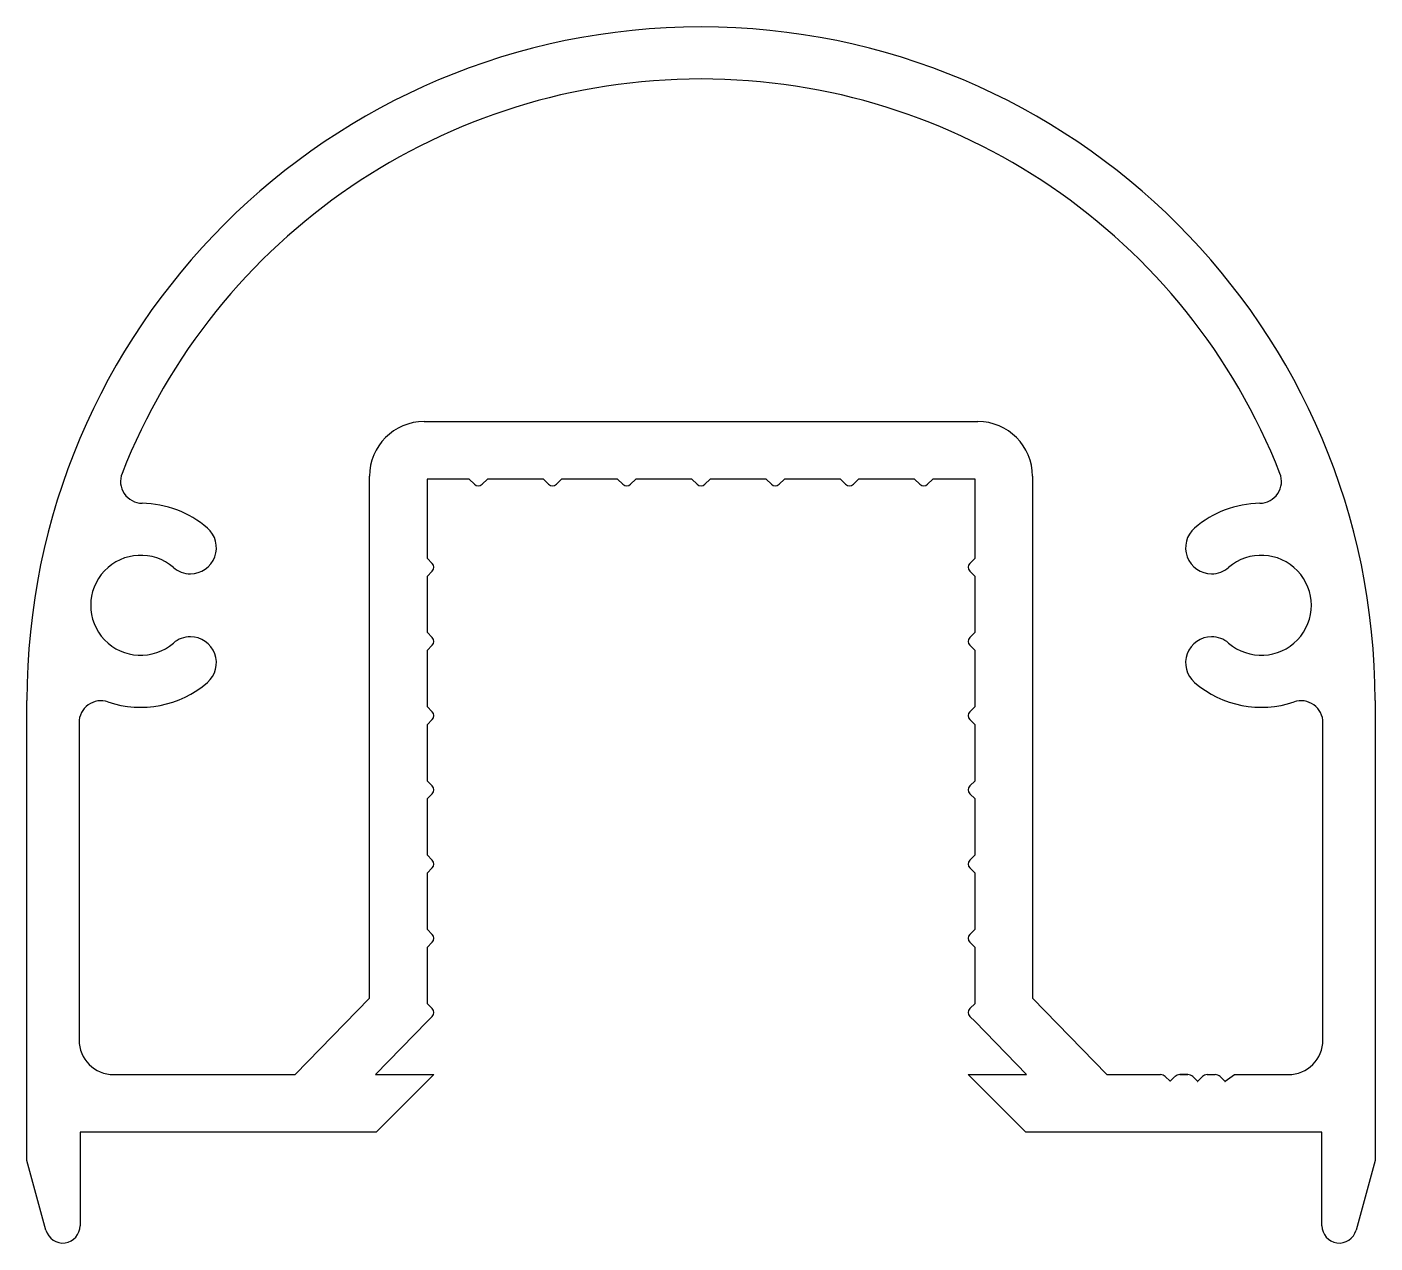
# Model space of a CAD drawing. Extents: x -24.5 to 24.7, y 3.2 to 47.7.
import ezdxf

# ---------------------------------------------------------------- set-up
doc = ezdxf.new("R2010")
doc.units = 0
doc.layers.get('0').update_dxf_attribs({"linetype": 'CONTINUOUS'})

msp = doc.modelspace()

# ---------------------------------------------------------------- linework, layer by layer
for p, q in [((-10.033, 33.242), (10.167, 33.242)), ((-12.033, 12.182), (-12.033, 31.242)), ((-8.396, 31.142), (-9.933, 31.142)), ((-9.933, 31.142), (-9.933, 28.255)), ((-8.205, 30.951), (-8.396, 31.142)), ((-7.73, 31.142), (-7.922, 30.951)), ((-5.686, 31.142), (-7.73, 31.142)), ((-5.495, 30.951), (-5.686, 31.142)), ((-5.02, 31.142), (-5.212, 30.951)), ((-2.976, 31.142), (-5.02, 31.142)), ((-2.785, 30.951), (-2.976, 31.142)), ((-2.31, 31.142), (-2.502, 30.951)), ((-0.266, 31.142), (-2.31, 31.142)), ((-0.075, 30.951), (-0.266, 31.142)), ((0.4, 31.142), (0.208, 30.951)), ((2.444, 31.142), (0.4, 31.142)), ((2.635, 30.951), (2.444, 31.142)), ((3.11, 31.142), (2.918, 30.951)), ((5.154, 31.142), (3.11, 31.142)), ((5.345, 30.951), (5.154, 31.142)), ((5.82, 31.142), (5.628, 30.951)), ((7.864, 31.142), (5.82, 31.142)), ((8.055, 30.951), (7.864, 31.142)), ((8.53, 31.142), (8.338, 30.951)), ((10.067, 31.142), (8.53, 31.142)), ((10.067, 28.255), (10.067, 31.142)), ((12.167, 31.242), (12.167, 12.182)), ((-9.933, 28.255), (-9.742, 28.063)), ((9.875, 28.063), (10.067, 28.255)), ((-9.742, 27.781), (-9.933, 27.589)), ((-9.933, 27.589), (-9.933, 25.545)), ((10.067, 27.589), (9.875, 27.781)), ((10.067, 25.545), (10.067, 27.589)), ((-9.933, 25.545), (-9.742, 25.353)), ((9.875, 25.353), (10.067, 25.545)), ((-9.742, 25.071), (-9.933, 24.879)), ((-9.933, 24.879), (-9.933, 22.835)), ((10.067, 24.879), (9.875, 25.071)), ((10.067, 22.835), (10.067, 24.879)), ((-24.533, 6.253), (-24.533, 23.052)), ((-9.933, 22.835), (-9.742, 22.643)), ((9.875, 22.643), (10.067, 22.835)), ((24.667, 23.052), (24.667, 6.253)), ((-22.633, 22.246), (-22.633, 10.662)), ((-9.742, 22.361), (-9.933, 22.169)), ((-9.933, 22.169), (-9.933, 20.125)), ((10.067, 22.169), (9.875, 22.361)), ((10.067, 20.125), (10.067, 22.169)), ((22.767, 10.662), (22.767, 22.246)), ((-9.933, 20.125), (-9.742, 19.933)), ((9.875, 19.933), (10.067, 20.125)), ((-9.742, 19.651), (-9.933, 19.459)), ((-9.933, 19.459), (-9.933, 17.415)), ((10.067, 19.459), (9.875, 19.651)), ((10.067, 17.415), (10.067, 19.459)), ((-9.933, 17.415), (-9.742, 17.223)), ((9.875, 17.223), (10.067, 17.415)), ((-9.742, 16.941), (-9.933, 16.749)), ((-9.933, 16.749), (-9.933, 14.705)), ((10.067, 16.749), (9.875, 16.941)), ((10.067, 14.705), (10.067, 16.749)), ((-9.933, 14.705), (-9.742, 14.513)), ((9.875, 14.513), (10.067, 14.705)), ((-9.742, 14.231), (-9.933, 14.039)), ((-9.933, 14.039), (-9.933, 11.995)), ((10.067, 14.039), (9.875, 14.231)), ((10.067, 11.995), (10.067, 14.039)), ((-14.748, 9.392), (-12.033, 12.182)), ((-9.933, 11.995), (-9.742, 11.803)), ((9.875, 11.803), (10.067, 11.995)), ((12.167, 12.182), (14.882, 9.392)), ((-9.933, 11.329), (-11.818, 9.392)), ((-9.742, 11.521), (-9.933, 11.329)), ((10.067, 11.329), (9.875, 11.521)), ((11.952, 9.392), (10.067, 11.329)), ((-21.363, 9.392), (-14.748, 9.392)), ((-11.818, 9.392), (-9.683, 9.392)), ((-9.683, 9.392), (-11.783, 7.292)), ((11.917, 7.292), (9.817, 9.392)), ((9.817, 9.392), (11.952, 9.392)), ((14.882, 9.392), (16.836, 9.392)), ((16.836, 9.392), (16.836, 9.392)), ((16.836, 9.392), (16.836, 9.392)), ((17.543, 9.392), (17.836, 9.392)), ((17.836, 9.392), (17.543, 9.392)), ((17.543, 9.392), (17.836, 9.392)), ((17.836, 9.392), (17.543, 9.392)), ((17.543, 9.392), (17.836, 9.392)), ((18.543, 9.392), (18.836, 9.392)), ((19.195, 9.148), (19.543, 9.392)), ((19.543, 9.392), (21.497, 9.392)), ((17.013, 9.319), (17.184, 9.148)), ((17.195, 9.148), (17.366, 9.319)), ((18.013, 9.319), (18.184, 9.148)), ((18.195, 9.148), (18.366, 9.319)), ((19.013, 9.319), (19.184, 9.148)), ((-11.783, 7.292), (-22.593, 7.292)), ((-22.593, 7.292), (-22.593, 3.877)), ((22.727, 7.292), (11.917, 7.292)), ((22.727, 3.877), (22.727, 7.292)), ((-23.841, 3.71), (-24.533, 6.253)), ((24.667, 6.253), (23.975, 3.71))]:
    msp.add_line(p, q)
for centre, radius, start, end in [((0.067, 23.052), 24.6, 0, 180), ((0.067, 23.052), 22.7, 21.4386, 158.5614), ((-10.033, 31.242), 2, 90, 180), ((10.167, 31.242), 2, 0, 90), ((-20.318, 31.057), 0.8, 158.5614, 269.1736), ((20.452, 31.057), 0.8, 270.8264, 21.4386), ((-8.063, 31.092), 0.2, 225, 315), ((-5.353, 31.092), 0.2, 225, 315), ((-2.643, 31.092), 0.2, 225, 315), ((0.067, 31.092), 0.2, 225, 315), ((2.777, 31.092), 0.2, 225, 315), ((5.487, 31.092), 0.2, 225, 315), ((8.197, 31.092), 0.2, 225, 315), ((-20.383, 26.532), 3.725, 49.1791, 89.1736), ((20.517, 26.532), 3.725, 90.8264, 130.8209), ((-18.569, 28.632), 0.95, 270, 49.1791), ((18.703, 28.632), 0.95, 130.8209, 270), ((-20.383, 26.532), 1.825, 49.1791, 310.8209), ((-9.883, 27.922), 0.2, 315, 45), ((10.017, 27.922), 0.2, 135, 225), ((20.517, 26.532), 1.825, 229.1791, 130.8209), ((-18.569, 28.632), 0.95, 229.1791, 270), ((18.703, 28.632), 0.95, 270, 310.8209), ((-18.569, 24.432), 0.95, 90, 130.8209), ((-18.569, 24.432), 0.95, 310.8209, 90), ((-9.883, 25.212), 0.2, 315, 45), ((10.017, 25.212), 0.2, 135, 225), ((18.703, 24.432), 0.95, 90, 229.1791), ((18.703, 24.432), 0.95, 49.1791, 90), ((-20.383, 26.532), 3.725, 251.3103, 310.8209), ((20.517, 26.532), 3.725, 229.1791, 288.6897), ((-21.833, 22.246), 0.8, 71.3103, 180), ((-9.883, 22.502), 0.2, 315, 45), ((10.017, 22.502), 0.2, 135, 225), ((21.967, 22.246), 0.8, 360, 108.6897), ((-9.883, 19.792), 0.2, 315, 45), ((10.017, 19.792), 0.2, 135, 225), ((-9.883, 17.082), 0.2, 315, 45), ((10.017, 17.082), 0.2, 135, 225), ((-9.883, 14.372), 0.2, 315, 45), ((10.017, 14.372), 0.2, 135, 225), ((-9.883, 11.662), 0.2, 315, 45), ((10.017, 11.662), 0.2, 135, 225), ((-21.363, 10.662), 1.27, 180, 270), ((21.497, 10.662), 1.27, 270, 0), ((16.836, 9.142), 0.25, 45, 90), ((17.543, 9.142), 0.25, 90, 135), ((17.836, 9.142), 0.25, 45, 90), ((18.543, 9.142), 0.25, 90, 135), ((18.836, 9.142), 0.25, 45, 90), ((17.19, 9.153), 0.008, 225, 315), ((18.189, 9.153), 0.008, 225, 315), ((19.189, 9.153), 0.008, 225, 315), ((-23.228, 3.877), 0.635, 195.2285, 360), ((23.362, 3.877), 0.635, 180, 344.7715)]:
    msp.add_arc(centre, radius, start, end)

doc.saveas('drawing.dxf')
